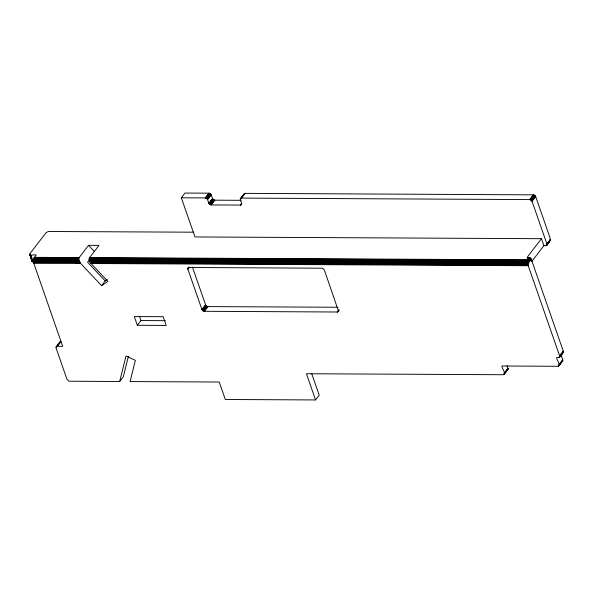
<?xml version="1.0" encoding="UTF-8"?>
<svg xmlns="http://www.w3.org/2000/svg" width="593" height="593" viewBox="0 0 593 593"><rect width="100%" height="100%" fill="white"/><g stroke="black" fill="none" stroke-linecap="round" stroke-linejoin="round"><path stroke-width="0.89" d="M193.985 232.197L48.389 231.492L46.098 232.641L29.865 253.767C29.198 256.517 35.046 254.167 36.173 254.99L33.705 258.659L33.593 262.699L62.695 346.349C61.138 346.964 55.586 344.703 56.09 348.061L67.039 379.505L69.033 381.217L119.667 381.514L123.314 376.777L128.362 356.497M187.803 268.837L188.092 267.866L189.085 267.487L322.325 268.206L324.327 269.911L338.462 311.029L337.18 312.007L203.94 311.295L201.946 309.583L187.892 269.229L188.841 267.487M543.9 245.687L546.427 245.524L546.902 243.96L532.047 201.309L530.046 199.596L241.536 198.099C237.689 198.84 244.205 204.333 240.358 205.074L211.234 204.926C207.261 204.652 209.159 198.195 205.185 197.921L181.325 197.803L194.964 236.955L541.461 238.697L543.9 245.687L531.699 261.557M243.893 194.712L244.183 193.741L245.176 193.362L533.693 194.852L535.687 196.565L550.074 237.949L550.104 240.617L546.694 245.324L550.252 240.083L546.902 243.96L550.297 239.535M541.461 238.697L527.051 257.451L529.697 257.644L531.269 259.223L563.261 351.086C563.046 353.917 560.133 358.446 556.619 357.557C556.145 359.721 561.653 365.177 557.85 366.281L501.908 366C501.433 368.171 506.948 373.62 503.146 374.724L306.433 373.738L315.558 399.941L225.325 399.489L219.24 382.018L130.089 381.566L135.367 360.351L126.035 355.941L119.667 381.514M506.785 369.988L508.068 369.002L507.074 365.629M89.35 257.999L98.979 245.398L88.557 245.346L79.158 257.584L78.691 259.363L80.248 263.01L101.566 285.678L107.859 281.349L90.662 263.062L89.291 260.483L89.35 257.999L523.419 260.186L527.118 260.105L528.852 257.466L527.036 259.83L528.237 265.708L559.614 355.822L559.414 357.186M561.497 361.537C564.803 360.818 560.741 356.282 560.867 354.562M75.43 263.433L80.248 263.01L75.274 262.907L75.385 258.867L78.699 258.852L75.57 258.378L33.89 258.163M523.085 265.679L528.089 265.227L93.99 263.003L93.776 261.261L93.961 259.497L522.87 261.654L527.54 261.587L530.498 258.125L527.651 262.054L522.767 262.225L93.857 260.068L89.172 259.942L93.961 259.497L89.113 259.415L94.102 258.963L527.429 261.165L530.112 257.851L527.54 261.587L523.019 261.12L517.704 261.624M522.907 265.16L527.978 264.723L522.789 264.597L522.87 261.654L527.651 262.054L530.824 258.459L527.748 262.558L522.707 262.81L89.291 260.483L93.857 260.068M59.648 342.569L60.923 341.583L57.284 346.327M89.573 257.636L527.036 259.83L523.419 260.186L523.019 261.12L527.318 260.772L529.697 257.644L527.214 260.423L523.204 260.623L89.202 258.429L94.502 258.037M527.429 261.165L529.697 257.644M563.246 352.175L562.453 352.783M546.427 245.524L549.229 242.011L546.427 245.524L548.836 242.396M89.202 260.105L87.579 262.217L105.213 280.941L101.566 285.678M56.105 346.979L59.937 341.961M56.001 347.305L60.204 341.753M56.898 346.364L60.538 341.627M57.039 346.319L59.641 342.932M181.325 197.803L184.972 193.059L208.832 193.177C212.798 193.451 210.9 199.908 214.874 200.182L241.269 200.315M205.185 197.921L208.832 193.177M205.608 197.966L209.247 193.222M206.03 198.099L209.677 193.355M206.446 198.307L210.085 193.563M206.831 198.581L210.471 193.844M207.157 198.914L210.804 194.178M207.417 199.285L211.064 194.548M207.602 199.678L211.241 194.934M208.818 203.169L212.457 198.425M208.995 203.555L212.642 198.818M209.262 203.925L212.902 199.189M209.588 204.259L213.235 199.522M209.974 204.541L213.613 199.797M210.389 204.748L214.029 200.011M210.811 204.881L214.458 200.137M211.234 204.926L214.874 200.182M137.331 325.29L166.21 325.438L163.164 316.699L134.292 316.558L137.331 325.29L140.978 320.546L165.336 320.672M240.35 198.751L244.457 193.533M240.254 199.085L243.893 194.341M240.765 198.774L244.79 193.4M241.536 198.099L245.176 193.362M187.803 268.473L188.848 267.117M187.892 269.229L189.449 267.198M240.358 205.074L241.395 203.718M240.743 205.03L241.788 203.673M201.946 309.583L205.586 304.839L192.429 267.065M202.124 309.969L205.586 304.839M202.383 310.339L206.03 305.603L205.764 305.232M202.717 310.673L206.357 305.936L206.03 305.603M203.095 310.954L206.742 306.21L208.002 306.596L338.054 307.256M203.51 311.162L207.157 306.425M203.94 311.295L207.58 306.551M204.355 311.34L208.002 306.596M337.18 312.007L338.744 309.976M337.565 311.962L339.129 309.931M337.906 311.836L338.944 310.48M315.558 399.941L319.204 395.197L311.599 373.36M529.631 199.552L533.277 194.808M530.046 199.596L533.693 194.852M530.476 199.73L534.115 194.986M530.891 199.937L534.53 195.193M531.269 200.212L534.916 195.475M531.602 200.545L535.242 195.809M531.862 200.916L535.509 196.179M532.047 201.309L535.687 196.565M522.722 264.011L527.911 264.189L522.789 264.597L89.988 262.084L522.722 264.011L527.866 263.64L531.269 259.223L527.829 263.092L522.692 263.418L89.476 261.031L93.79 260.661M504.339 372.99L507.986 368.246M504.183 373.368L505.229 372.019M504.428 373.375L508.075 368.638M503.531 374.687L507.171 369.943M503.865 374.554L508.068 369.002M504.139 374.346L507.971 369.335M559.614 355.822L563.261 351.086M560.504 354.859L561.541 353.502M559.71 356.215L563.35 351.471M558.806 357.52L561.927 353.458M559.147 357.394L563.343 351.842M559.051 364.539L562.69 359.803M559.414 364.25L560.452 362.894M559.14 364.932L562.779 360.188M558.243 366.237L560.318 363.531M559.132 365.303L562.779 360.559M558.576 366.111L562.675 360.892M527.118 260.105L529.275 257.51L527.214 260.423L523.419 260.186M545.701 245.695L548.421 242.745L546.086 245.658L547.984 243.056L547.524 243.323M105.213 280.941L107.311 279.496M93.879 262.447L90.306 262.588L93.99 263.003L91.055 263.507L528.237 265.708M94.287 258.466L89.12 258.904L94.102 258.963M93.776 261.261L89.706 261.565L93.805 261.861M33.482 262.143L79.566 262.032L33.408 261.557M75.089 261.765L79.292 261.513L33.378 260.957M75.059 261.165L79.054 260.972L33.393 260.357M75.074 260.564L78.876 260.431L75.133 259.971L33.46 259.764M75.133 259.971L78.75 259.89L75.237 259.4L33.564 259.193M90.662 263.062L93.99 263.003M75.237 259.4L78.691 259.363L75.385 258.867L33.705 258.659M75.57 258.378L78.78 258.378L75.785 257.94L34.105 257.733M75.785 257.94L78.936 257.948M34.35 257.355L79.158 257.584M33.593 262.699L79.892 262.536L75.155 262.351M33.749 263.218L80.633 263.455M523.204 260.623L527.318 260.772M522.692 263.418L527.866 263.64M522.707 262.81L527.829 263.092L531.091 258.83L527.748 262.558L522.767 262.225M29.65 254.278L32.126 261.491L33.193 261.95L30.762 254.96M206.357 305.936L206.742 306.21M88.557 245.346L94.561 251.714M139.451 316.18L140.978 320.546M30.384 254.931L32.815 261.913M30.169 254.642L32.126 261.491M29.709 254.026L32.504 261.824M29.835 254.694L32.267 261.683"/></g></svg>
